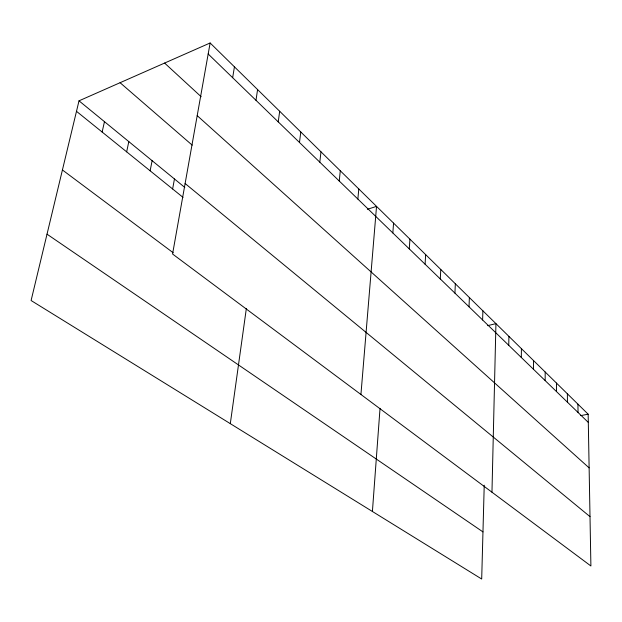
<?xml version="1.0" encoding="UTF-8"?>
<svg xmlns="http://www.w3.org/2000/svg" width="622" height="622" viewBox="0 0 622 622"><rect width="100%" height="100%" fill="white"/><g stroke="black" fill="none" stroke-linecap="round" stroke-linejoin="round"><path stroke-width="0.93" d="M545.167 380.61L545.175 371.987M533.451 369.25L533.505 360.519M521.314 357.495L521.423 348.654M508.749 345.311L508.905 336.37M491.963 492.196L495.936 323.634L487.671 325.64M484.227 485.214L481.692 579.028L31.1 300.527L79.01 100.826L210.135 42.972L588.155 414.198L590.9 565.981L172.566 254.017L210.135 42.972M482.618 319.98L482.89 310.821M469.027 306.809L469.369 297.541M454.931 293.149L455.335 283.764M440.298 278.959L440.773 269.458M425.09 264.226L425.65 254.608M409.284 248.901L409.929 239.167M392.84 232.962L393.57 223.104M372.407 511.478L380.034 408.343M360.931 394.48L376.535 206.38L367.353 209.311M357.86 199.063L358.793 188.956M339.239 181.018L340.288 170.786M319.801 162.171L320.975 151.815M299.485 142.485L300.791 131.996M278.236 121.889L279.682 111.268M230.303 423.644L246.351 308.473M255.984 100.313L257.586 89.568M232.659 77.703L234.432 66.834M172.621 188.964L174.455 178.965M150.135 170.801L152.118 160.678M126.663 151.846L128.816 141.598M102.14 132.035L104.465 121.663M580.738 415.605L588.155 414.198M47.015 234.175L482.967 531.903M62.425 169.969L173.18 252.742M76.49 111.322L183.031 197.376M79.01 100.826L184.796 187.432M185.115 183.513L590.006 516.641M120.077 82.703L192.214 145.151M197.197 115.645L589.127 467.876M164.605 63.063L201.163 96.721M208.176 53.974L588.311 422.424M577.931 404.152L578.048 412.479M567.373 393.78L567.451 402.201M556.457 383.066L556.496 391.588"/></g></svg>
